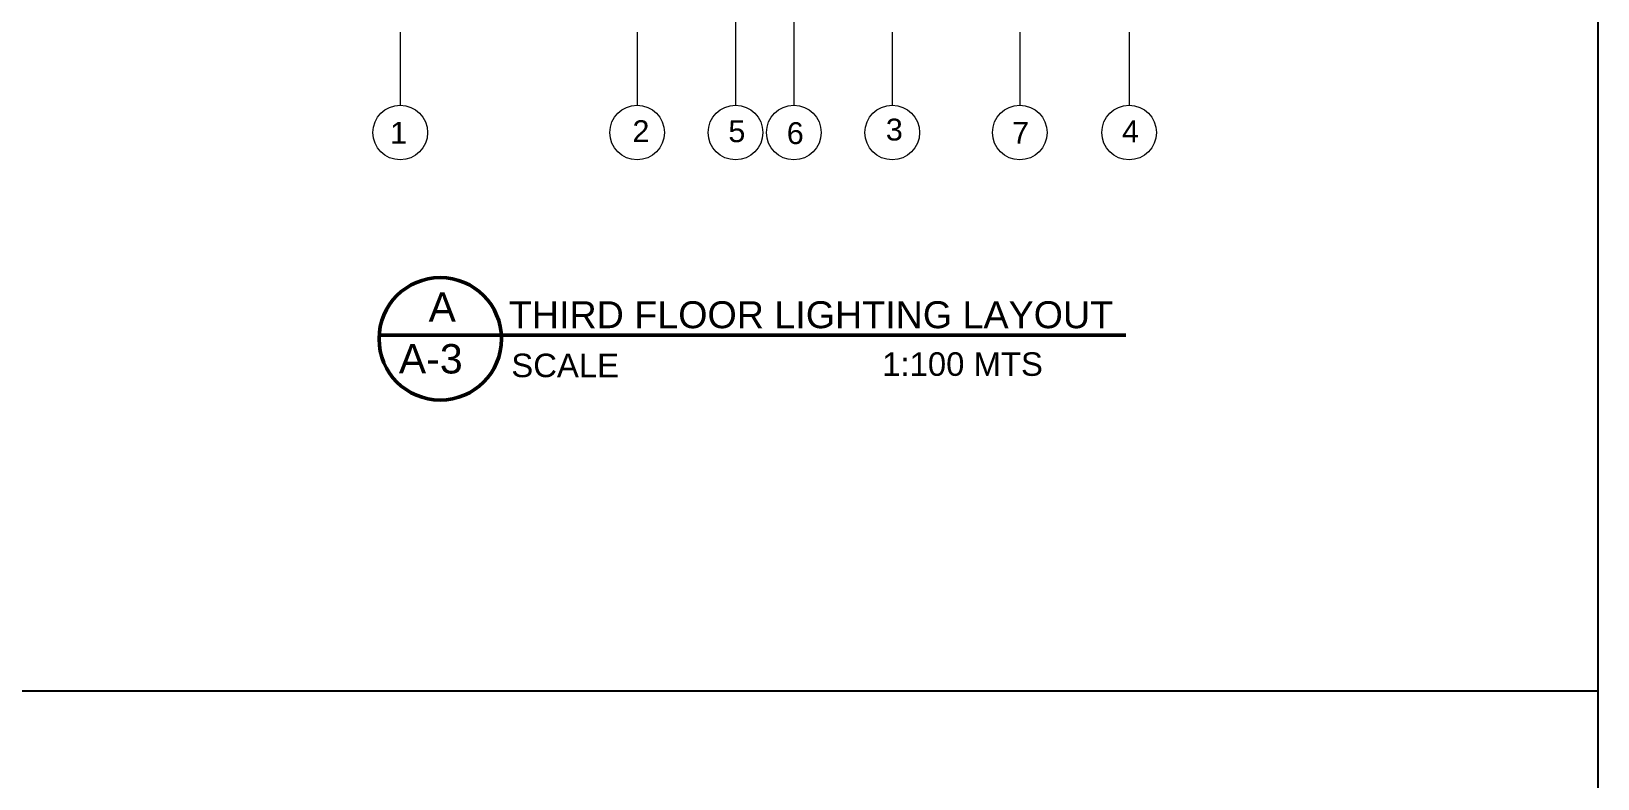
# Model space of a CAD drawing. Header units: millimetres. Extents: x 2391 to 3323, y 1596 to 2537.
# Drawn here: x 2923.7 to 3009.7, y 2314.4 to 2355.4 of the extents above; entities that cross this region are included whole.
import ezdxf

# ---------------------------------------------------------------- set-up
doc = ezdxf.new("R2010")
doc.units = ezdxf.units.MM
for name, color, linetype in [('doors and windows schedule', 11, 'Continuous'), ('LETTERS', 150, 'Continuous'), ('Lightning text', 211, 'Continuous'), ('TEXT', 130, 'Continuous')]:
    doc.layers.add(name, color=color, linetype=linetype)
doc.styles.get("Standard").update_dxf_attribs({"font": 'arial.ttf'})

msp = doc.modelspace()

# ---------------------------------------------------------------- linework, layer by layer
at = {"color": 11, "true_color": 0xf27172}
for p, q in [((3009.654, 2537.196), (3009.654, 2319.18)), ((3009.654, 2319.18), (2684.734, 2319.18)), ((3009.654, 2319.18), (3009.654, 2060.459))]:
    msp.add_line(p, q, dxfattribs=at)
at = {"layer": 'LETTERS', "lineweight": 50}
msp.add_line((2942.782, 2338.706), (2983.754, 2338.706), dxfattribs=at)
msp.add_circle((2946.136, 2338.505), 3.36, dxfattribs=at)
at = {"layer": 'Lightning text', "linetype": 'ByBlock', "lineweight": 13, "ltscale": 0.02}
for p, q in [((2962.34, 2357.201), (2962.34, 2351.325)), ((2965.54, 2357.567), (2965.54, 2351.325)), ((2943.94, 2355.325), (2943.94, 2351.325)), ((2956.94, 2355.325), (2956.94, 2351.325)), ((2970.94, 2355.325), (2970.94, 2351.325)), ((2977.94, 2355.325), (2977.94, 2351.325)), ((2983.94, 2355.325), (2983.94, 2351.325))]:
    msp.add_line(p, q, dxfattribs=at)
for centre in [(2943.94, 2349.825), (2956.94, 2349.825), (2962.34, 2349.825), (2965.54, 2349.825), (2970.94, 2349.825), (2977.94, 2349.825), (2983.94, 2349.825)]:
    msp.add_circle(centre, 1.5, dxfattribs=at)

# ---------------------------------------------------------------- texts
at = {"layer": 'doors and windows schedule'}
for s, p in [('1', (2943.387, 2349.212)), ('2', (2956.684, 2349.299)), ('5', (2961.947, 2349.297)), ('6', (2965.153, 2349.192)), ('3', (2970.589, 2349.387)), ('7', (2977.517, 2349.21)), ('4', (2983.549, 2349.292))]:
    msp.add_text(s, height=1.2, dxfattribs=at).set_placement(p)
at = {"layer": 'TEXT'}
for s, height, p in [('A', 1.613, (2945.495, 2339.439)), ('THIRD FLOOR LIGHTING LAYOUT', 1.4784, (2949.903, 2339.089)), ('A-3', 1.6128, (2943.863, 2336.604)), ('SCALE', 1.2902, (2950.038, 2336.402)), ('          1:100 MTS', 1.29024, (2965.384, 2336.475))]:
    msp.add_text(s, height=height, dxfattribs=at).set_placement(p)

doc.saveas('drawing.dxf')
